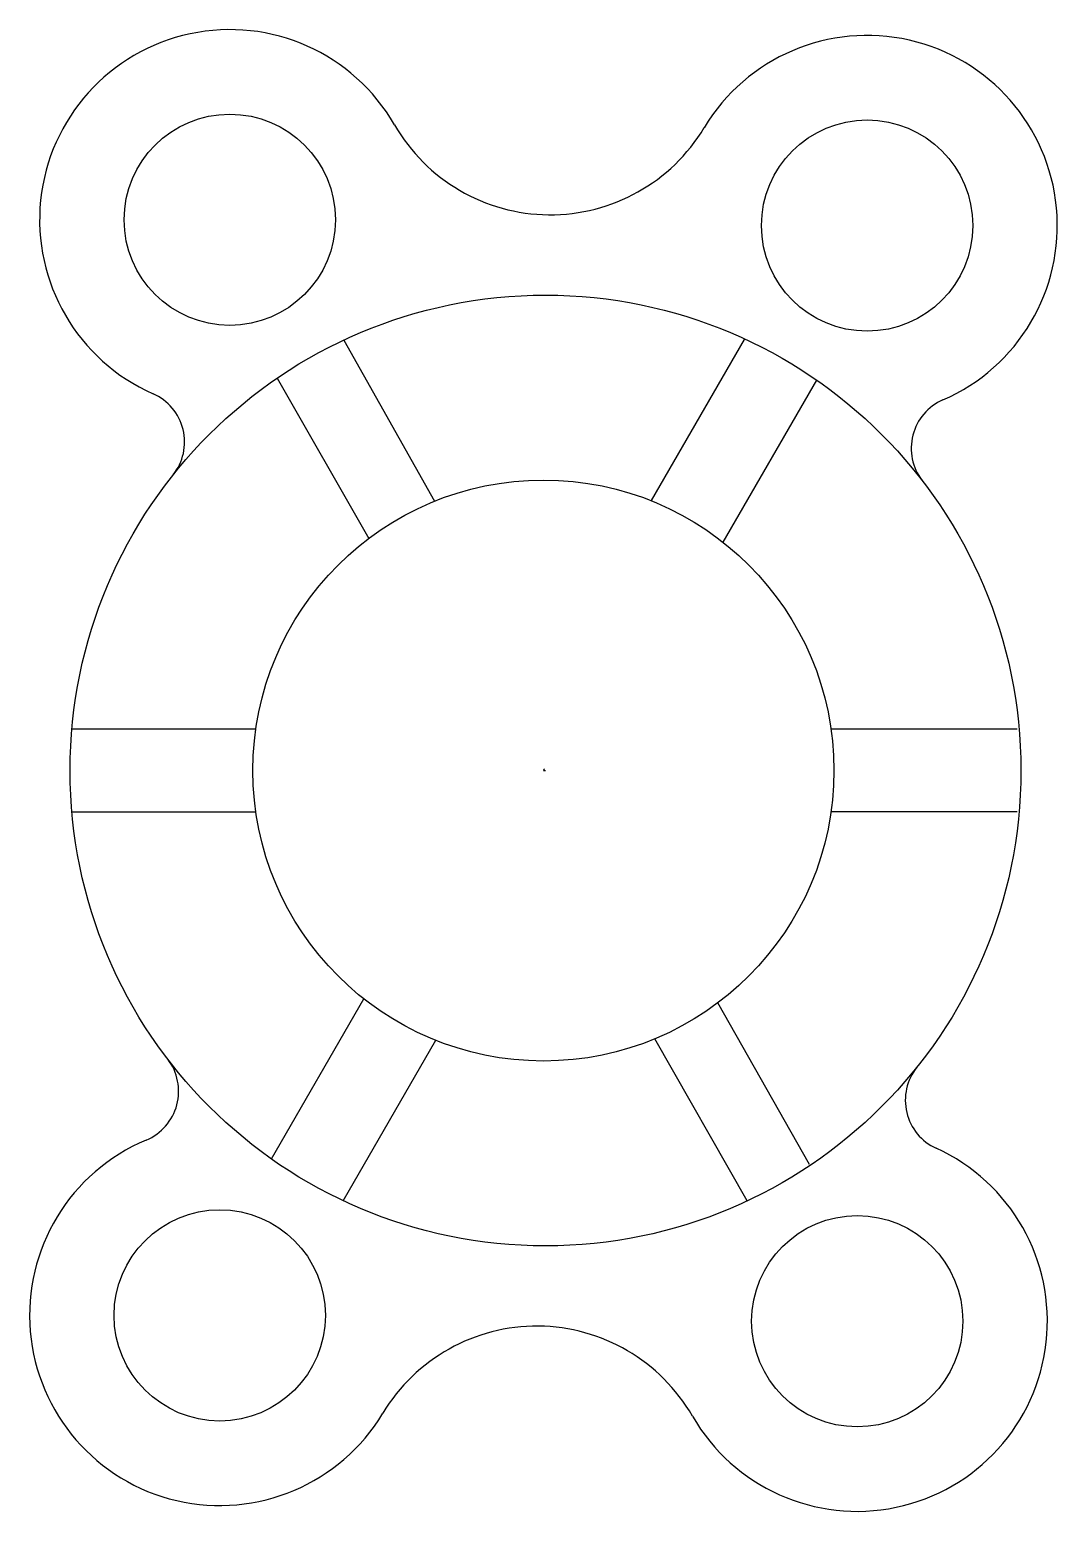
# Model space of a CAD drawing. Header units: millimetres. Extents: x 3201 to 3299, y 1630 to 1770.
import ezdxf

# ---------------------------------------------------------------- set-up
doc = ezdxf.new("R2010")
doc.units = ezdxf.units.MM

msp = doc.modelspace()

# ---------------------------------------------------------------- linework, layer by layer
for p, q in [((3230.96, 1740.82), (3239.57, 1725.57)), ((3268.86, 1740.87), (3260.06, 1725.62)), ((3224.65, 1737.21), (3233.33, 1722.04)), ((3266.88, 1721.68), (3275.74, 1737.03)), ((3222.65, 1703.98), (3205.23, 1703.98)), ((3294.7, 1703.98), (3277.09, 1703.98)), ((3249.87, 1700.07), (3250.06, 1700.07)), ((3205.23, 1696.15), (3222.65, 1696.15)), ((3294.7, 1696.15), (3277.09, 1696.15)), ((3224.12, 1663.3), (3232.87, 1678.46)), ((3275.04, 1662.77), (3266.39, 1678.08)), ((3230.92, 1659.34), (3239.68, 1674.53)), ((3269.16, 1659.33), (3260.4, 1674.67))]:
    msp.add_line(p, q)
for centre, radius in [((3220.18, 1752.21), 10), ((3280.51, 1751.66), 10), ((3250.06, 1700.07), 45), ((3249.87, 1700.07), 27.5), ((3219.23, 1648.49), 10), ((3279.57, 1647.94), 10)]:
    msp.add_circle(centre, radius)
for centre, radius, start, end in [((3220.18, 1752.21), 18, 29.9401, 246.2101), ((3280.51, 1751.66), 18, 293.4966, 149.0174), ((3250.51, 1769.68), 17, 209.9401, 329.0174), ((3210.9, 1731.16), 5, 321.552, 66.2101), ((3289.68, 1730.57), 5, 113.4966, 217.5809), ((3250.06, 1700.07), 0.182, 120, 180), ((3210.34, 1669.7), 5, 292.742, 37.4091), ((3289.12, 1668.86), 5, 141.373, 245.4662), ((3219.23, 1648.49), 18, 112.742, 329.0174), ((3279.57, 1647.94), 18, 209.9401, 65.4662), ((3249.24, 1630.47), 17, 29.9401, 149.0174)]:
    msp.add_arc(centre, radius, start, end)

doc.saveas('drawing.dxf')
